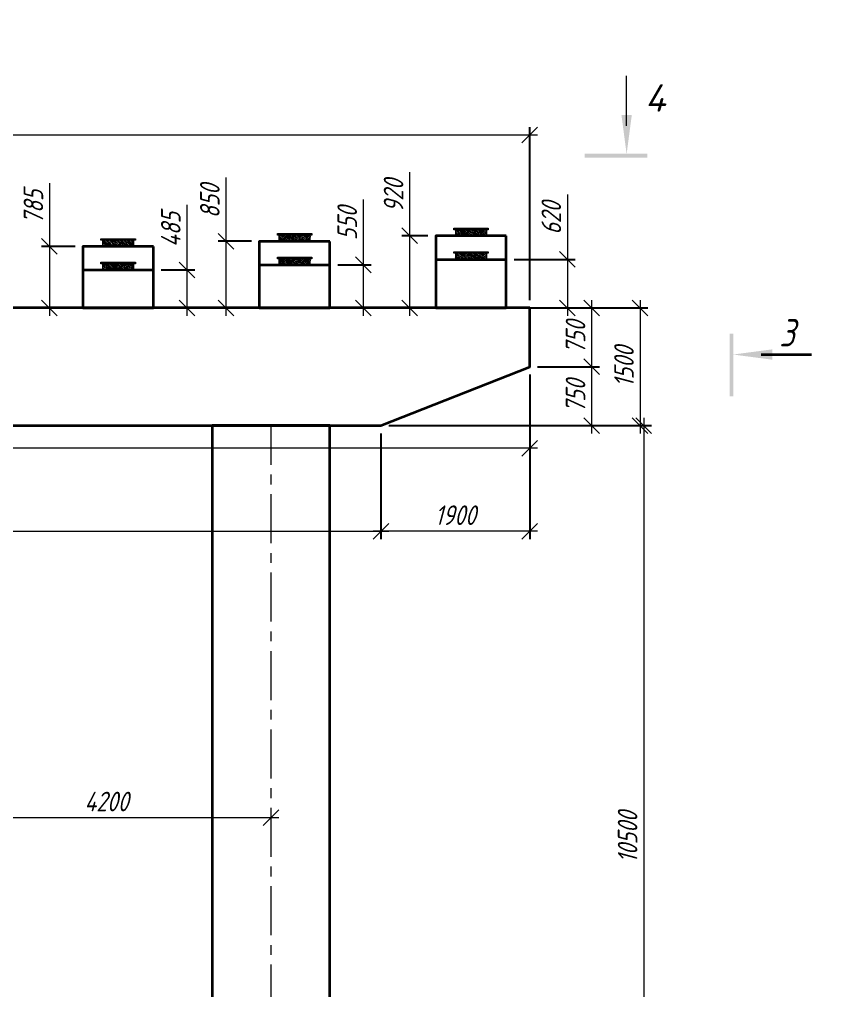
# Model space of a CAD drawing. Header units: millimetres. Extents: x 263685 to 14136308, y -2404013 to 2433772.
# Drawn here: x 7172605 to 7182962, y 830120 to 842506 of the extents above; entities that cross this region are included whole.
import ezdxf
from ezdxf import colors
from ezdxf.entities.mleader import LeaderData, LeaderLine
from ezdxf.enums import TextEntityAlignment as Align
from ezdxf.math import Vec2, Vec3

# ---------------------------------------------------------------- set-up
doc = ezdxf.new("R2010")
doc.units = ezdxf.units.MM
doc.linetypes.add('осевая', pattern=[2, 1.25, -0.25, 0.25, -0.25])
for name, color, linetype, lineweight in [('04_Невидимые', 3, 'Continuous', 13), ('1-Бетон', 106, 'Continuous', 35), ('ИС_TXT', 4, 'Continuous', 18), ('ИС_TXT_ЗГЛ', 1, 'Continuous', 35), ('ИС_Выноски', 3, 'Continuous', 18), ('ИС_Ось', 3, 'осевая', 18), ('ИС_Размер', 3, 'Continuous', 18), ('ИС_Тонкая', 3, 'Continuous', 18), ('ИС_Штр', 3, 'Continuous', 9)]:
    doc.layers.add(name, color=color, linetype=linetype, lineweight=lineweight)
doc.styles.add('0', font='isocpeur.ttf', dxfattribs={"width": 0.8, "oblique": 15})
doc.styles.add('ISOCPEUR', font='isocpeur.ttf', dxfattribs={"width": 0.8, "oblique": 15, "height": 2.5})
doc.styles.add('Mis(m)', font='isocpeui.ttf')
doc.dimstyles.new('М100', dxfattribs={"dimscale": 100, "dimtxt": 2.5, "dimasz": 2, "dimexe": 1, "dimexo": 1, "dimgap": 0.8, "dimtad": 1, "dimdec": 0, "dimzin": 0, "dimdsep": 46, "dimtxsty": '0', "dimblk": 'OBLIQUE', "dimcen": 0.09, "dimdle": 1, "dimclrd": 256, "dimclre": 256, "dimclrt": 256, "dimadec": 4, "dimazin": 0, "dimtfac": 1, "dimtdec": 0, "dimtmove": 1, "dimatfit": 2, "dimfxl": 1, "dimtolj": 1, "dimtzin": 0, "dimlwd": -1, "dimarcsym": 0})

# ---------------------------------------------------------------- blocks, each defined once
blk = doc.blocks.new('_OBLIQUE')
at = {"color": 0, "linetype": 'ByBlock', "lineweight": -2}
blk.add_line((0.5, 0.5), (-0.5, -0.5), dxfattribs=at)
blk = doc.blocks.new('*D1890')
at = {"layer": 'Defpoints', "color": 0, "transparency": 16777216}
for p in [(7164114, 838076), (7179114, 838076), (7164114, 837036)]:
    blk.add_point(p, dxfattribs=at)
at = {"layer": 'ИС_Размер', "lineweight": -2, "transparency": 16777216}
for p, q in [((7164114, 837976), (7164114, 836936)), ((7179114, 837976), (7179114, 836936))]:
    blk.add_line(p, q, dxfattribs=at)
at = {"layer": 'ИС_Размер', "transparency": 16777216}
blk.add_line((7179214, 837036), (7164014, 837036), dxfattribs=at)
at = {"layer": 'ИС_Размер', "transparency": 16777216, "xscale": 200, "yscale": 200, "zscale": 200, "rotation": 180}
blk.add_blockref('_OBLIQUE', (7164114, 837036), dxfattribs=at)
at = {"layer": 'ИС_Размер', "transparency": 16777216, "xscale": 200, "yscale": 200, "zscale": 200}
blk.add_blockref('_OBLIQUE', (7179114, 837036), dxfattribs=at)
at = {"layer": 'ИС_Размер', "transparency": 16777216, "insert": (7171614, 837241), "char_height": 250, "attachment_point": 5, "style": '0', "bg_fill": 3, "box_fill_scale": 1.1, "bg_fill_color": 256, "bg_fill_true_color": 13158600, "bg_fill_transparency": 0}
blk.add_mtext('\\A1;15000', dxfattribs=at)
blk = doc.blocks.new('*D1891')
at = {"layer": 'Defpoints', "color": 0, "transparency": 16777216}
for p in [(7166014, 837326), (7177214, 837326), (7177214, 835978)]:
    blk.add_point(p, dxfattribs=at)
at = {"layer": 'ИС_Размер', "lineweight": -2, "transparency": 16777216}
for p, q in [((7166014, 837226), (7166014, 835878)), ((7177214, 837226), (7177214, 835878))]:
    blk.add_line(p, q, dxfattribs=at)
at = {"layer": 'ИС_Размер', "transparency": 16777216}
blk.add_line((7165914, 835978), (7177314, 835978), dxfattribs=at)
at = {"layer": 'ИС_Размер', "transparency": 16777216, "xscale": 200, "yscale": 200, "zscale": 200, "rotation": 180}
blk.add_blockref('_OBLIQUE', (7166014, 835978), dxfattribs=at)
at = {"layer": 'ИС_Размер', "transparency": 16777216, "xscale": 200, "yscale": 200, "zscale": 200}
blk.add_blockref('_OBLIQUE', (7177214, 835978), dxfattribs=at)
at = {"layer": 'ИС_Размер', "transparency": 16777216, "insert": (7171614, 836183), "char_height": 250, "attachment_point": 5, "style": '0', "bg_fill": 3, "box_fill_scale": 1.1, "bg_fill_color": 256, "bg_fill_true_color": 13158600, "bg_fill_transparency": 0}
blk.add_mtext('\\A1;11200', dxfattribs=at)
blk = doc.blocks.new('*D1893')
at = {"layer": 'Defpoints', "color": 0, "transparency": 16777216}
for p in [(7179114, 838076), (7177214, 837326), (7177214, 835978)]:
    blk.add_point(p, dxfattribs=at)
at = {"layer": 'ИС_Размер', "lineweight": -2, "transparency": 16777216}
for p, q in [((7179114, 837976), (7179114, 835878)), ((7177214, 837226), (7177214, 835878))]:
    blk.add_line(p, q, dxfattribs=at)
at = {"layer": 'ИС_Размер', "transparency": 16777216}
blk.add_line((7179214, 835978), (7177114, 835978), dxfattribs=at)
at = {"layer": 'ИС_Размер', "transparency": 16777216, "xscale": 200, "yscale": 200, "zscale": 200, "rotation": 180}
blk.add_blockref('_OBLIQUE', (7177214, 835978), dxfattribs=at)
at = {"layer": 'ИС_Размер', "transparency": 16777216, "xscale": 200, "yscale": 200, "zscale": 200}
blk.add_blockref('_OBLIQUE', (7179114, 835978), dxfattribs=at)
at = {"layer": 'ИС_Размер', "transparency": 16777216, "insert": (7178164, 836183), "char_height": 250, "attachment_point": 5, "style": '0'}
blk.add_mtext('\\A1;1900', dxfattribs=at)
blk = doc.blocks.new('*D1895')
at = {"layer": 'Defpoints', "color": 0, "transparency": 16777216}
for p in [(7164114, 841031), (7164114, 838826), (7179114, 838826)]:
    blk.add_point(p, dxfattribs=at)
at = {"layer": 'ИС_Размер', "lineweight": -2, "transparency": 16777216}
for p, q in [((7164114, 838926), (7164114, 841131)), ((7179114, 838926), (7179114, 841131))]:
    blk.add_line(p, q, dxfattribs=at)
at = {"layer": 'ИС_Размер', "transparency": 16777216}
blk.add_line((7179214, 841031), (7164014, 841031), dxfattribs=at)
at = {"layer": 'ИС_Размер', "transparency": 16777216, "xscale": 200, "yscale": 200, "zscale": 200, "rotation": 180}
blk.add_blockref('_OBLIQUE', (7164114, 841031), dxfattribs=at)
at = {"layer": 'ИС_Размер', "transparency": 16777216, "xscale": 200, "yscale": 200, "zscale": 200}
blk.add_blockref('_OBLIQUE', (7179114, 841031), dxfattribs=at)
at = {"layer": 'ИС_Размер', "transparency": 16777216, "insert": (7171614, 841236), "char_height": 250, "attachment_point": 5, "style": '0'}
blk.add_mtext('\\A1;15000', dxfattribs=at)
blk = doc.blocks.new('_None')
blk = doc.blocks.new('*D1931')
at = {"layer": 'Defpoints', "color": 0, "transparency": 16777216}
for p in [(7174314, 839311), (7174314, 838826), (7174740, 838826)]:
    blk.add_point(p, dxfattribs=at)
at = {"layer": 'ИС_Размер', "transparency": 16777216}
for p, q in [((7174740, 840140), (7174740, 839311)), ((7174740, 839411), (7174740, 838726))]:
    blk.add_line(p, q, dxfattribs=at)
at = {"layer": 'ИС_Размер', "lineweight": -2, "transparency": 16777216}
for p, q in [((7174414, 839311), (7174840, 839311)), ((7174414, 838826), (7174840, 838826))]:
    blk.add_line(p, q, dxfattribs=at)
at = {"layer": 'ИС_Размер', "transparency": 16777216, "xscale": 200, "yscale": 200, "zscale": 200}
for p, rotation in [((7174740, 839311), 90), ((7174740, 838826), 270)]:
    blk.add_blockref('_OBLIQUE', p, dxfattribs=dict(at, rotation=rotation))
at = {"layer": 'ИС_Размер', "transparency": 16777216, "insert": (7174535, 839826), "char_height": 250, "attachment_point": 5, "rotation": 90, "style": '0'}
blk.add_mtext('\\A1;485', dxfattribs=at)
blk = doc.blocks.new('*D1932')
at = {"layer": 'Defpoints', "color": 0, "transparency": 16777216}
for p in [(7176564, 839376), (7176564, 838826), (7176990, 838826)]:
    blk.add_point(p, dxfattribs=at)
at = {"layer": 'ИС_Размер', "transparency": 16777216}
for p, q in [((7176990, 840208), (7176990, 839376)), ((7176990, 839476), (7176990, 838726))]:
    blk.add_line(p, q, dxfattribs=at)
at = {"layer": 'ИС_Размер', "lineweight": -2, "transparency": 16777216}
for p, q in [((7176664, 839376), (7177090, 839376)), ((7176664, 838826), (7177090, 838826))]:
    blk.add_line(p, q, dxfattribs=at)
at = {"layer": 'ИС_Размер', "transparency": 16777216, "xscale": 200, "yscale": 200, "zscale": 200}
for p, rotation in [((7176990, 839376), 90), ((7176990, 838826), 270)]:
    blk.add_blockref('_OBLIQUE', p, dxfattribs=dict(at, rotation=rotation))
at = {"layer": 'ИС_Размер', "transparency": 16777216, "insert": (7176785, 839904), "char_height": 250, "attachment_point": 5, "rotation": 90, "style": '0'}
blk.add_mtext('\\A1;550', dxfattribs=at)
blk = doc.blocks.new('*D1933')
at = {"layer": 'Defpoints', "color": 0, "transparency": 16777216}
for p in [(7178814, 839446), (7178714, 838826), (7179593, 838826)]:
    blk.add_point(p, dxfattribs=at)
at = {"layer": 'ИС_Размер', "transparency": 16777216}
for p, q in [((7179593, 840275), (7179593, 839446)), ((7179593, 839546), (7179593, 838726))]:
    blk.add_line(p, q, dxfattribs=at)
at = {"layer": 'ИС_Размер', "lineweight": -2, "transparency": 16777216}
for p, q in [((7178914, 839446), (7179693, 839446)), ((7178814, 838826), (7179693, 838826))]:
    blk.add_line(p, q, dxfattribs=at)
at = {"layer": 'ИС_Размер', "transparency": 16777216, "xscale": 200, "yscale": 200, "zscale": 200}
for p, rotation in [((7179593, 839446), 90), ((7179593, 838826), 270)]:
    blk.add_blockref('_OBLIQUE', p, dxfattribs=dict(at, rotation=rotation))
at = {"layer": 'ИС_Размер', "transparency": 16777216, "insert": (7179388, 839971), "char_height": 250, "attachment_point": 5, "rotation": 90, "style": '0'}
blk.add_mtext('\\A1;620', dxfattribs=at)
blk = doc.blocks.new('*U1934')
at = {"layer": 'ИС_Тонкая'}
blk.add_line((336.42, 3.8), (336.42, 10.2), dxfattribs=at)
for points in [[(335.76, 5.2), (336.42, 0.2), (336.42, 5.2), (337.08, 5.2)], [(339.08, 0.25), (339.08, -0.25), (331.08, 0.25), (331.08, -0.25)]]:
    blk.add_solid(points, dxfattribs=at)
at = {"layer": 'ИС_TXT', "style": 'Mis(m)'}
blk.add_attdef('ЛЕВО', text='', height=3.5, dxfattribs=at).set_placement((-3.09, 7.36), align=Align.MIDDLE_RIGHT)
blk.add_attdef('ПРАВО', text='', height=3.5, dxfattribs=at).set_placement((338.75, 7.36), align=Align.MIDDLE_LEFT)
blk = doc.blocks.new('*D1938')
at = {"layer": 'Defpoints', "color": 0, "transparency": 16777216}
for p in [(7179114, 838826), (7179114, 838076), (7179902, 838076)]:
    blk.add_point(p, dxfattribs=at)
at = {"layer": 'ИС_Размер', "transparency": 16777216}
blk.add_line((7179902, 838926), (7179902, 837976), dxfattribs=at)
at = {"layer": 'ИС_Размер', "lineweight": -2, "transparency": 16777216}
for p, q in [((7179214, 838826), (7180002, 838826)), ((7179214, 838076), (7180002, 838076))]:
    blk.add_line(p, q, dxfattribs=at)
at = {"layer": 'ИС_Размер', "transparency": 16777216, "xscale": 200, "yscale": 200, "zscale": 200}
for p, rotation in [((7179902, 838826), 90), ((7179902, 838076), 270)]:
    blk.add_blockref('_OBLIQUE', p, dxfattribs=dict(at, rotation=rotation))
at = {"layer": 'ИС_Размер', "transparency": 16777216, "insert": (7179697, 838451), "char_height": 250, "attachment_point": 5, "rotation": 90, "style": '0'}
blk.add_mtext('\\A1;750', dxfattribs=at)
blk = doc.blocks.new('*D1939')
at = {"layer": 'Defpoints', "color": 0, "transparency": 16777216}
for p in [(7179114, 838826), (7177414, 837326), (7180520, 837326)]:
    blk.add_point(p, dxfattribs=at)
at = {"layer": 'ИС_Размер', "transparency": 16777216}
blk.add_line((7180520, 838926), (7180520, 837226), dxfattribs=at)
at = {"layer": 'ИС_Размер', "lineweight": -2, "transparency": 16777216}
for p, q in [((7179214, 838826), (7180620, 838826)), ((7177514, 837326), (7180620, 837326))]:
    blk.add_line(p, q, dxfattribs=at)
at = {"layer": 'ИС_Размер', "transparency": 16777216, "xscale": 200, "yscale": 200, "zscale": 200}
for p, rotation in [((7180520, 838826), 90), ((7180520, 837326), 270)]:
    blk.add_blockref('_OBLIQUE', p, dxfattribs=dict(at, rotation=rotation))
at = {"layer": 'ИС_Размер', "transparency": 16777216, "insert": (7180315, 838076), "char_height": 250, "attachment_point": 5, "rotation": 90, "style": '0'}
blk.add_mtext('\\A1;1500', dxfattribs=at)
blk = doc.blocks.new('*D1942')
at = {"layer": 'Defpoints', "color": 0, "transparency": 16777216}
for p in [(7179114, 838076), (7177214, 837326), (7179902, 837326)]:
    blk.add_point(p, dxfattribs=at)
at = {"layer": 'ИС_Размер', "transparency": 16777216}
blk.add_line((7179902, 838176), (7179902, 837226), dxfattribs=at)
at = {"layer": 'ИС_Размер', "lineweight": -2, "transparency": 16777216}
for p, q in [((7179214, 838076), (7180002, 838076)), ((7177314, 837326), (7180002, 837326))]:
    blk.add_line(p, q, dxfattribs=at)
at = {"layer": 'ИС_Размер', "transparency": 16777216, "xscale": 200, "yscale": 200, "zscale": 200}
for p, rotation in [((7179902, 838076), 90), ((7179902, 837326), 270)]:
    blk.add_blockref('_OBLIQUE', p, dxfattribs=dict(at, rotation=rotation))
at = {"layer": 'ИС_Размер', "transparency": 16777216, "insert": (7179697, 837701), "char_height": 250, "attachment_point": 5, "rotation": 90, "style": '0'}
blk.add_mtext('\\A1;750', dxfattribs=at)
blk = doc.blocks.new('*D1940')
at = {"layer": 'Defpoints', "color": 0, "transparency": 16777216}
for p in [(7177214, 837326), (7178464, 826826), (7180566, 826826)]:
    blk.add_point(p, dxfattribs=at)
at = {"layer": 'ИС_Размер', "transparency": 16777216}
blk.add_line((7180566, 837426), (7180566, 826726), dxfattribs=at)
at = {"layer": 'ИС_Размер', "lineweight": -2, "transparency": 16777216}
for p, q in [((7177314, 837326), (7180666, 837326)), ((7178564, 826826), (7180666, 826826))]:
    blk.add_line(p, q, dxfattribs=at)
at = {"layer": 'ИС_Размер', "transparency": 16777216, "xscale": 200, "yscale": 200, "zscale": 200}
for p, rotation in [((7180566, 837326), 90), ((7180566, 826826), 270)]:
    blk.add_blockref('_OBLIQUE', p, dxfattribs=dict(at, rotation=rotation))
at = {"layer": 'ИС_Размер', "transparency": 16777216, "insert": (7180361, 832076), "char_height": 250, "attachment_point": 5, "rotation": 90, "style": '0'}
blk.add_mtext('\\A1;10500', dxfattribs=at)
blk = doc.blocks.new('*U1945')
blk.add_line((3.8, 1.69), (10.2, 1.69))
for points in [[(-0.25, 4.36), (0.25, 4.36), (-0.25, -3.64), (0.25, -3.64)], [(5.2, 2.35), (0.2, 1.69), (5.2, 1.69), (5.2, 1.03)]]:
    blk.add_solid(points)
at = {"style": '0', "oblique": 15, "width": 0.8}
for tag, p in [('ВЕРХ', (7.06, 4.47)), ('НИЗ', (7, -199.44))]:
    blk.add_attdef(tag, text='', height=3.5, dxfattribs=at).set_placement(p, align=Align.MIDDLE_CENTER)
blk = doc.blocks.new('*U2045')
at = {"layer": '1-Бетон'}
blk.add_lwpolyline([(-750, 6000), (750, 6000), (750, -4500), (-750, -4500)], close=True, dxfattribs=at)
at = {"layer": 'ИС_Ось', "ltscale": 500}
blk.add_line((0, -4500), (0, 6000), dxfattribs=at)
blk = doc.blocks.new('*U2044')
at = {"layer": 'ИС_Размер', "color": 0, "linetype": 'ByBlock', "lineweight": -2, "transparency": 16777216}
for p in [(0, 0), (4200, 0), (8400, 0)]:
    blk.add_blockref('*U2045', p, dxfattribs=at)
blk = doc.blocks.new('*D2051')
at = {"layer": 'Defpoints', "color": 0, "transparency": 16777216}
for p in [(7171614, 832326), (7175814, 832326), (7175814, 832326)]:
    blk.add_point(p, dxfattribs=at)
at = {"layer": 'ИС_Размер', "transparency": 16777216}
blk.add_line((7171514, 832326), (7175914, 832326), dxfattribs=at)
at = {"layer": 'ИС_Размер', "transparency": 16777216, "xscale": 200, "yscale": 200, "zscale": 200, "rotation": 180}
blk.add_blockref('_OBLIQUE', (7171614, 832326), dxfattribs=at)
at = {"layer": 'ИС_Размер', "transparency": 16777216, "xscale": 200, "yscale": 200, "zscale": 200}
blk.add_blockref('_OBLIQUE', (7175814, 832326), dxfattribs=at)
at = {"layer": 'ИС_Размер', "transparency": 16777216, "insert": (7173714, 832531), "char_height": 250, "attachment_point": 5, "style": '0', "bg_fill": 3, "box_fill_scale": 1.1, "bg_fill_color": 256, "bg_fill_true_color": 13158600, "bg_fill_transparency": 0}
blk.add_mtext('\\A1;4200', dxfattribs=at)
blk = doc.blocks.new('*D2089')
at = {"layer": 'Defpoints', "color": 0, "transparency": 16777216}
for p in [(7173414, 839611), (7172988, 838826), (7173414, 838826)]:
    blk.add_point(p, dxfattribs=at)
at = {"layer": 'ИС_Размер', "transparency": 16777216}
for p, q in [((7172988, 840418), (7172988, 839611)), ((7172988, 839711), (7172988, 838726))]:
    blk.add_line(p, q, dxfattribs=at)
at = {"layer": 'ИС_Размер', "lineweight": -2, "transparency": 16777216}
for p, q in [((7173314, 839611), (7172888, 839611)), ((7173314, 838826), (7172888, 838826))]:
    blk.add_line(p, q, dxfattribs=at)
at = {"layer": 'ИС_Размер', "transparency": 16777216, "xscale": 200, "yscale": 200, "zscale": 200}
for p, rotation in [((7172988, 839611), 90), ((7172988, 838826), 270)]:
    blk.add_blockref('_OBLIQUE', p, dxfattribs=dict(at, rotation=rotation))
at = {"layer": 'ИС_Размер', "transparency": 16777216, "insert": (7172783, 840115), "char_height": 250, "attachment_point": 5, "rotation": 90, "style": '0'}
blk.add_mtext('\\A1;785', dxfattribs=at)
blk = doc.blocks.new('*D2090')
at = {"layer": 'Defpoints', "color": 0, "transparency": 16777216}
for p in [(7175664, 839676), (7175238, 838826), (7175664, 838826)]:
    blk.add_point(p, dxfattribs=at)
at = {"layer": 'ИС_Размер', "transparency": 16777216}
for p, q in [((7175238, 840491), (7175238, 839676)), ((7175238, 839776), (7175238, 838726))]:
    blk.add_line(p, q, dxfattribs=at)
at = {"layer": 'ИС_Размер', "lineweight": -2, "transparency": 16777216}
for p, q in [((7175564, 839676), (7175138, 839676)), ((7175564, 838826), (7175138, 838826))]:
    blk.add_line(p, q, dxfattribs=at)
at = {"layer": 'ИС_Размер', "transparency": 16777216, "xscale": 200, "yscale": 200, "zscale": 200}
for p, rotation in [((7175238, 839676), 90), ((7175238, 838826), 270)]:
    blk.add_blockref('_OBLIQUE', p, dxfattribs=dict(at, rotation=rotation))
at = {"layer": 'ИС_Размер', "transparency": 16777216, "insert": (7175033, 840187), "char_height": 250, "attachment_point": 5, "rotation": 90, "style": '0'}
blk.add_mtext('\\A1;850', dxfattribs=at)
blk = doc.blocks.new('*D2091')
at = {"layer": 'Defpoints', "color": 0, "transparency": 16777216}
for p in [(7177914, 839746), (7177581, 838826), (7178014, 838826)]:
    blk.add_point(p, dxfattribs=at)
at = {"layer": 'ИС_Размер', "transparency": 16777216}
for p, q in [((7177581, 840559), (7177581, 839746)), ((7177581, 839846), (7177581, 838726))]:
    blk.add_line(p, q, dxfattribs=at)
at = {"layer": 'ИС_Размер', "lineweight": -2, "transparency": 16777216}
for p, q in [((7177814, 839746), (7177481, 839746)), ((7177914, 838826), (7177481, 838826))]:
    blk.add_line(p, q, dxfattribs=at)
at = {"layer": 'ИС_Размер', "transparency": 16777216, "xscale": 200, "yscale": 200, "zscale": 200}
for p, rotation in [((7177581, 839746), 90), ((7177581, 838826), 270)]:
    blk.add_blockref('_OBLIQUE', p, dxfattribs=dict(at, rotation=rotation))
at = {"layer": 'ИС_Размер', "transparency": 16777216, "insert": (7177376, 840256), "char_height": 250, "attachment_point": 5, "rotation": 90, "style": '0'}
blk.add_mtext('\\A1;920', dxfattribs=at)

msp = doc.modelspace()

# ---------------------------------------------------------------- hatches: boundary and pattern name
at = {"layer": 'ИС_Штр', "ltscale": 0.4}
h = msp.add_hatch(dxfattribs=at)
h.set_pattern_fill('ANSI35', color=256, scale=5, angle=90)
h.set_pattern_definition([(135, (29250.178, 6050.753), (-22.4506403, -22.4506403), []), (135, (29250.178, 6073.203), (-22.4506403, -22.4506403), [39.6875, -7.9375, 0, -7.9375])])
h.paths.add_polyline_path([(7178564.061, 839823.5654), (7178164.061, 839823.5654), (7178164.061, 839745.5654), (7178564.061, 839745.5654)])
h = msp.add_hatch(dxfattribs=at)
h.set_pattern_fill('ANSI35', color=256, scale=5, angle=90)
h.set_pattern_definition([(135, (24750.178, 5915.753), (-22.4506403, -22.4506403), []), (135, (24750.178, 5938.203), (-22.4506403, -22.4506403), [39.6875, -7.9375, 0, -7.9375])])
h.paths.add_polyline_path([(7174064.061, 839688.5654), (7173664.061, 839688.5654), (7173664.061, 839610.5654), (7174064.061, 839610.5654)])
h = msp.add_hatch(dxfattribs=at)
h.set_pattern_fill('ANSI35', color=256, scale=5, angle=90)
h.set_pattern_definition([(135, (27000.178, 5980.753), (-22.4506403, -22.4506403), []), (135, (27000.178, 6003.203), (-22.4506403, -22.4506403), [39.6875, -7.9375, 0, -7.9375])])
h.paths.add_polyline_path([(7176314.061, 839753.5654), (7175914.061, 839753.5654), (7175914.061, 839675.5654), (7176314.061, 839675.5654)])
h = msp.add_hatch(dxfattribs=at)
h.set_pattern_fill('ANSI35', color=256, scale=5, angle=90)
h.set_pattern_definition([(135, (29250.178, 5750.753), (-22.4506403, -22.4506403), []), (135, (29250.178, 5773.203), (-22.4506403, -22.4506403), [39.6875, -7.9375, 0, -7.9375])])
h.paths.add_polyline_path([(7178564.061, 839523.5654), (7178164.061, 839523.5654), (7178164.061, 839445.5654), (7178564.061, 839445.5654)])
h = msp.add_hatch(dxfattribs=at)
h.set_pattern_fill('ANSI35', color=256, scale=5, angle=90)
h.set_pattern_definition([(135, (27000.178, 5680.753), (-22.4506403, -22.4506403), []), (135, (27000.178, 5703.203), (-22.4506403, -22.4506403), [39.6875, -7.9375, 0, -7.9375])])
h.paths.add_polyline_path([(7176314.061, 839453.5654), (7175914.061, 839453.5654), (7175914.061, 839375.5654), (7176314.061, 839375.5654)])
h = msp.add_hatch(dxfattribs=at)
h.set_pattern_fill('ANSI35', color=256, scale=5, angle=90)
h.set_pattern_definition([(135, (24750.178, 5615.753), (-22.4506403, -22.4506403), []), (135, (24750.178, 5638.203), (-22.4506403, -22.4506403), [39.6875, -7.9375, 0, -7.9375])])
h.paths.add_polyline_path([(7174064.061, 839388.5654), (7173664.061, 839388.5654), (7173664.061, 839310.5654), (7174064.061, 839310.5654)])

# ---------------------------------------------------------------- linework, layer by layer
at = {"layer": '04_Невидимые'}
for points in [[(7176334.061, 839753.5654), (7175894.061, 839753.5654), (7175894.061, 839773.5654), (7176334.061, 839773.5654)], [(7178583.9721, 839823.5654), (7178143.9721, 839823.5654), (7178143.9721, 839843.5654), (7178583.9721, 839843.5654)], [(7174084.061, 839688.5654), (7173644.061, 839688.5654), (7173644.061, 839708.5654), (7174084.061, 839708.5654)], [(7178583.9721, 839523.5654), (7178143.9721, 839523.5654), (7178143.9721, 839543.5654), (7178583.9721, 839543.5654)], [(7174084.061, 839388.5654), (7173644.061, 839388.5654), (7173644.061, 839408.5654), (7174084.061, 839408.5654)], [(7176334.061, 839453.5654), (7175894.061, 839453.5654), (7175894.061, 839473.5654), (7176334.061, 839473.5654)]]:
    msp.add_lwpolyline(points, close=True, dxfattribs=at)
at = {"layer": '1-Бетон'}
for p, q in [((7177914.061, 839445.5654), (7178814.061, 839445.5654)), ((7173414.061, 839310.5654), (7174314.061, 839310.5654)), ((7175664.061, 839375.5654), (7176564.061, 839375.5654))]:
    msp.add_line(p, q, dxfattribs=at)
for points in [[(7176564.061, 839675.5654), (7175664.061, 839675.5654), (7175664.061, 838825.5654), (7176564.061, 838825.5654)], [(7178814.061, 839745.5654), (7177914.061, 839745.5654), (7177914.061, 838825.5654), (7178814.061, 838825.5654)], [(7174314.061, 839610.5654), (7173414.061, 839610.5654), (7173414.061, 838825.5654), (7174314.061, 838825.5654)], [(7179113.8832, 838825.5654), (7164113.8832, 838825.5654), (7164113.8832, 838075.5654), (7166013.8832, 837325.5654), (7177213.8832, 837325.5654), (7179113.8832, 838075.5654)]]:
    msp.add_lwpolyline(points, close=True, dxfattribs=at)
at = {"layer": 'ИС_Размер'}
for points in [[(7178564.061, 839823.5654), (7178164.061, 839823.5654), (7178164.061, 839745.5654), (7178564.061, 839745.5654), (7178564.061, 839823.5654)], [(7174064.061, 839688.5654), (7173664.061, 839688.5654), (7173664.061, 839610.5654), (7174064.061, 839610.5654), (7174064.061, 839688.5654)], [(7176314.061, 839753.5654), (7175914.061, 839753.5654), (7175914.061, 839675.5654), (7176314.061, 839675.5654), (7176314.061, 839753.5654)], [(7178564.061, 839523.5654), (7178164.061, 839523.5654), (7178164.061, 839445.5654), (7178564.061, 839445.5654), (7178564.061, 839523.5654)], [(7176314.061, 839453.5654), (7175914.061, 839453.5654), (7175914.061, 839375.5654), (7176314.061, 839375.5654), (7176314.061, 839453.5654)], [(7174064.061, 839388.5654), (7173664.061, 839388.5654), (7173664.061, 839310.5654), (7174064.061, 839310.5654), (7174064.061, 839388.5654)]]:
    msp.add_lwpolyline(points, dxfattribs=at)

# ---------------------------------------------------------------- block references
at = {"layer": 'ИС_TXT_ЗГЛ', "ltscale": 200}
ref = msp.add_blockref('*U1934', (7146706.5186, 840767.7855), dxfattribs=dict(at, xscale=100, yscale=100, zscale=100))
ref.add_attrib('ПРАВО', '4', dxfattribs={"layer": 'ИС_TXT', "height": 350, "style": 'Mis(m)'}).set_placement((7180581.0497, 841504.0651), align=Align.MIDDLE_LEFT)
ref = msp.add_blockref('*U1945', (7181686.4095, 838063.0088), dxfattribs=dict(at, xscale=100, yscale=100, zscale=100))
ref.add_attrib('ВЕРХ', '3', dxfattribs={"layer": '0', "height": 350, "style": '0', "oblique": 15, "width": 0.8}).set_placement((7182392.812, 838509.6922), align=Align.MIDDLE_CENTER)

# ---------------------------------------------------------------- dimensions: what is measured, and where the dimension line sits
at = {"layer": 'ИС_Размер'}
dim = msp.add_linear_dim(base=(7164113.8832, 841030.6061), p1=(7179113.8832, 838825.5654), p2=(7164113.8832, 838825.5654), angle=180, dimstyle='М100', dxfattribs=at)
dim.commit()
dim.dimension.update_dxf_attribs({"geometry": '*D1895', "text_midpoint": (7171613.8832, 841235.6061)})
for base, p1, p2, picture, middle in [((7177581.1102, 838825.5654), (7177914.061, 839745.5654), (7178014.061, 838825.5654), '*D2091', (7177612.3092, 840255.6827)), ((7172987.7093, 838825.5654), (7173414.061, 839610.5654), (7173414.061, 838825.5654), '*D2089', (7173014.2385, 840114.5602)), ((7175237.7093, 838825.5654), (7175664.061, 839675.5654), (7175664.061, 838825.5654), '*D2090', (7175283.0437, 840187.2672)), ((7179593.2301, 838825.5654), (7178814.061, 839445.5654), (7178714.061, 838825.5654), '*D1933', (7179565.4428, 839971.2743)), ((7174740.4127, 838825.5654), (7174314.061, 839310.5654), (7174314.061, 838825.5654), '*D1931', (7174765.1924, 839826.3568)), ((7176990.4127, 838825.5654), (7176564.061, 839375.5654), (7176564.061, 838825.5654), '*D1932', (7177047.4846, 839904.453))]:
    dim = msp.add_linear_dim(base=base, p1=p1, p2=p2, angle=90, dimstyle='М100', dxfattribs=at)
    dim.commit()
    dim.dimension.update_dxf_attribs({"geometry": picture, "text_midpoint": middle, "dimtype": 160})

# ---------------------------------------------------------------- leaders
at = {"layer": 'ИС_Выноски'}
ml = msp.add_multileader_mtext('Standard', dxfattribs=at)
ml.set_content('Ось трассы', color=256, style='ISOCPEUR')
ml.set_leader_properties(color=256, linetype='ByLayer', lineweight=-1)
ml.set_arrow_properties(name='NONE')
ml.build(insert=Vec2(0, 0))
ml.multileader.update_dxf_attribs({"text_left_attachment_type": 6, "text_right_attachment_type": 6, "dogleg_length": 0.36, "arrow_head_size": 300, "scale": 50})
ctx = ml.context
ctx.base_point, ctx.scale, ctx.char_height, ctx.arrow_head_size, ctx.landing_gap_size, ctx.plane_origin = Vec3(7160122.6355, 842179.8976), 50, 250, 300, 4.5, Vec3(7168686.8425, 836480.94)
ctx.left_attachment, ctx.right_attachment, ctx.text_align_type = 6, 6, 1
notes = []
notes.append((ctx, [(1, (1, 1, 0), (7161618.8832, 842179.8976), (-1, 0), 40.2604, [(1, [(7161618.8832, 841981.9494)], 0, [])])]))
ctx.mtext.insert, ctx.mtext.width, ctx.mtext.alignment, ctx.mtext.flow_direction = Vec3(7160850.6291, 842504.8976), 2049.625884, 2, 5
ml = msp.add_multileader_mtext('Standard', dxfattribs=at)
ml.set_content('Ось моста', color=256, style='ISOCPEUR')
ml.set_leader_properties(color=256, linetype='ByLayer', lineweight=-1)
ml.set_arrow_properties(name='NONE')
ml.build(insert=Vec2(0, 0))
ml.multileader.update_dxf_attribs({"text_left_attachment_type": 6, "text_right_attachment_type": 6, "dogleg_length": 0.36, "arrow_head_size": 300, "scale": 50})
ctx = ml.context
ctx.base_point, ctx.scale, ctx.char_height, ctx.arrow_head_size, ctx.landing_gap_size, ctx.plane_origin = Vec3(7162362.6355, 842179.8976), 50, 250, 300, 4.5, Vec3(7170806.8425, 836480.94)
ctx.left_attachment, ctx.right_attachment, ctx.text_align_type = 6, 6, 1
notes.append((ctx, [(1, (1, 1, 0), (7163738.8832, 842179.8976), (-1, 0), 40.2604, [(1, [(7163738.8832, 841981.9494)], 0, [])])]))
ctx.mtext.insert, ctx.mtext.width, ctx.mtext.alignment, ctx.mtext.flow_direction = Vec3(7163030.6291, 842479.8976), 2049.625884, 2, 5
for ctx, leaders in notes:
    for number, flags, end, landing, length, lines in leaders:
        leader = LeaderData()
        leader.index, (leader.has_last_leader_line, leader.has_dogleg_vector, leader.attachment_direction) = number, flags
        leader.last_leader_point, leader.dogleg_vector, leader.dogleg_length = Vec3(end), Vec3(landing), length
        for number, points, colour, breaks in lines:
            line = LeaderLine()
            line.index, line.vertices, line.color, line.breaks = number, Vec3.list(points), colors.encode_raw_color(colour), breaks
            leader.lines.append(line)
        ctx.leaders.append(leader)

# ---------------------------------------------------------------- next in the draw order: dimensions: what is measured, and where the dimension line sits
at = {"layer": 'ИС_Размер'}
dim = msp.add_linear_dim(base=(7164113.8832, 837036.1055), p1=(7179113.8618, 838075.5485), p2=(7164113.8832, 838075.5485), angle=180, dimstyle='М100', override={"dimtfill": 1}, dxfattribs=at)
dim.commit()
dim.dimension.update_dxf_attribs({"geometry": '*D1890', "text_midpoint": (7171613.8725, 837241.1055)})

# ---------------------------------------------------------------- next in the draw order: dimensions: what is measured, and where the dimension line sits
for base, p1, p2, angle, picture, middle in [((7180519.6401, 837325.5569), (7179114.061, 838825.5569), (7177413.7054, 837325.5569), 90, '*D1939', (7180314.6401, 838075.5569)), ((7179901.9381, 838075.5569), (7179114.061, 838825.5569), (7179113.8832, 838075.5569), 90, '*D1938', (7179696.9381, 838450.5569)), ((7177213.8832, 835978.1224), (7179113.8618, 838075.5485), (7177213.8832, 837325.5485), 180, '*D1893', (7178163.8725, 836183.1224))]:
    dim = msp.add_linear_dim(base=base, p1=p1, p2=p2, angle=angle, dimstyle='М100', dxfattribs=at)
    dim.commit()
    dim.dimension.update_dxf_attribs({"geometry": picture, "text_midpoint": middle})

# ---------------------------------------------------------------- next in the draw order: dimensions: what is measured, and where the dimension line sits
dim = msp.add_linear_dim(base=(7177213.8832, 835978.1224), p1=(7166014.061, 837325.5485), p2=(7177213.8832, 837325.5569), dimstyle='М100', override={"dimtfill": 1}, dxfattribs=at)
dim.commit()
dim.dimension.update_dxf_attribs({"geometry": '*D1891', "text_midpoint": (7171613.9721, 836183.1224)})

# ---------------------------------------------------------------- next in the draw order: block references
at = {"layer": 'ИС_Размер', "linetype": 'Continuous', "xscale": -1}
msp.add_blockref('*U2044', (7175813.8832, 831325.6318), dxfattribs=at)

# ---------------------------------------------------------------- next in the draw order: dimensions: what is measured, and where the dimension line sits
at = {"layer": 'ИС_Размер'}
for base, p1, p2, picture, middle in [((7179901.9381, 837325.5569), (7179113.8832, 838075.5569), (7177213.7054, 837325.5569), '*D1942', (7179696.9381, 837700.5569)), ((7180566.055, 826825.6318), (7177213.8832, 837325.5654), (7178463.8832, 826825.6318), '*D1940', (7180361.055, 832075.5986))]:
    dim = msp.add_linear_dim(base=base, p1=p1, p2=p2, angle=90, dimstyle='М100', dxfattribs=at)
    dim.commit()
    dim.dimension.update_dxf_attribs({"geometry": picture, "text_midpoint": middle})

# ---------------------------------------------------------------- next in the draw order: dimensions: what is measured, and where the dimension line sits
dim = msp.add_linear_dim(base=(7175813.8832, 832325.5986), p1=(7171613.5276, 832325.5986), p2=(7175813.8832, 832325.5986), dimstyle='М100', override={"dimtfill": 1}, dxfattribs=at)
dim.commit()
dim.dimension.update_dxf_attribs({"geometry": '*D2051', "text_midpoint": (7173713.7054, 832530.5986)})

doc.saveas('drawing.dxf')
